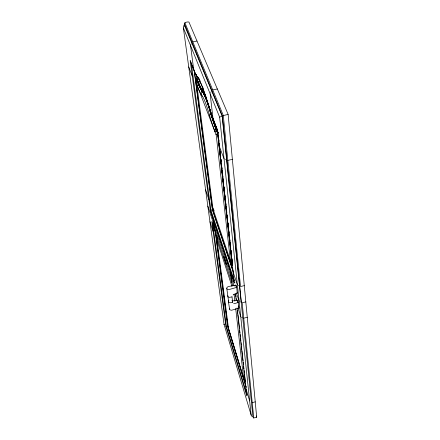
<?xml version="1.0" encoding="UTF-8"?>
<svg xmlns="http://www.w3.org/2000/svg" width="440" height="440" viewBox="0 0 440 440"><rect width="100%" height="100%" fill="white"/><g stroke="black" fill="none" stroke-linecap="round" stroke-linejoin="round"><path stroke-width="0.66" d="M232.062 264.402A15.125 14.999 -85.6 0 1 230.406 260.815L216.145 134.513L216.178 134.822L196.768 84.48A16.572 16.159 49.4 0 1 196.724 80.168M228.586 327.905A12.645 1.777 -12.7 0 0 228.481 328.152L228.531 328.328M197.406 76.819L196.73 80.168M224.174 324.17L224.103 324.533M190.806 44.424L191.301 43.857M251.136 415.041L219.643 117.178L222.151 116.094L252.896 416.609L251.834 416.284L251.202 415.289L224.032 324.291M228.762 300.57L228.355 301.103L229.686 309.76L231.512 310.261L238.953 308.127L238.343 302.456L237.595 300.179L233.635 300.861L232.711 300.608M216.056 134.607L216.145 134.513A18.024 2.58 -13.2 0 1 217.558 133.518M210.628 92.417L211.266 91.878M211.431 113.135L210.727 113.795A10.098 4.747 -16.2 0 0 209.688 115.819L210.243 117.645A113.575 14.933 79.4 0 0 214.484 130.433L215.078 132.083A9.62 7.431 -22.6 0 1 215.804 129.013L216.491 127.974A4.455 3.487 -21.6 0 0 216.651 127.743M233.145 294.987L233.998 294.261L237.325 293.277L236.693 287.386L235.934 285.093L228.03 286.589L226.71 287.881L228.723 302.28L230.577 302.781L232.661 302.286L231.985 296.758M241.362 302.484L222.305 115.808L228.129 114.395L256.69 417.252L253.699 418L253.055 417.302M217.564 133.518L218.014 133.298L215.595 127.023A105.287 14.042 79.4 0 1 211.602 115.077L210.177 110.33M228.129 114.395L188.92 22C186.291 21.698 182.958 22.699 184.652 25.867M238.343 302.456L234.526 303.617L233.629 303.474M222.151 116.094L184.404 25.08L183.519 26.026L183.337 27.627L224.037 324.352M236.693 287.386L228.987 289.564L227.09 289.064L226.787 288.497M194.084 69.922L212.405 209.737L211.162 210.117A7.051 0.281 -12.8 0 0 210.909 210.227L210.309 210.364L190.196 60.66L194.332 71.198A70.444 7.783 79.4 0 0 196.911 76.296L198.006 77.781M252.225 402.627L255.239 401.863M237.078 307.918L246.802 395.967L225.891 326.381L226.391 326.271A5.5 0.754 -12.8 0 0 226.611 326.387L227.711 326.403L246.114 387.156M246.24 387.288L227.827 326.53L228.811 326.293M243.716 318.164L247.269 317.312M245.812 301.906L242.165 302.775L253.77 417.995M232.029 296.895L229.416 297.363L228.058 296.89L227.684 295.708M234.993 282.722L234.322 282.876L210.309 210.364L234.344 282.97L217.454 130.064L212.273 116.875A76.368 9.801 79.2 0 1 208.703 106.183L207.554 102.328M244.282 285.643L240.526 286.523L223.289 115.407L184.899 22.781M194.304 70.483L212.514 209.66L213.708 209.396M227.821 160.369L232.375 159.385M212.724 89.914L217.338 88.968M192.803 41.855L196.994 41.025M242.088 317.339L241.472 317.185M225.495 159.577L224.989 159.467M238.59 285.687L238.167 285.56M240.273 301.923L239.866 301.802M196.895 76.208L198.402 78.425A79.112 8.795 78 0 1 202.07 86.257A79.013 8.767 78 0 1 206.415 98.698M232.067 264.396L232.524 264.979L232.26 262.598M199.364 80.338A4.087 3.663 -27.1 0 1 198.776 82.847L198.187 83.903A8.844 7.832 -28.5 0 0 197.659 87.082L198.132 88.204A104.357 11.759 79.6 0 0 201.273 94.556L202.329 96.085M199.826 80.251L200.073 80.619M184.377 23.832L222.305 115.808M183.398 27.973L219.643 117.178M206.338 97.988L206.019 97.196A58.157 6.705 78.1 0 0 203.346 91.707L202.021 89.809A96.135 11.033 79.6 0 1 199.084 83.991L197.043 78.876M194.343 71.264L190.196 60.66M217.443 130.081L212.284 116.941A76.533 9.823 79.2 0 1 208.703 106.227M218.125 132.627L215.837 126.698A104.577 13.992 79.4 0 1 213.054 118.575M197.005 78.996L199.034 84.084A96.294 11.044 79.6 0 0 201.971 89.914L203.297 91.812A58.031 6.688 78.1 0 1 205.964 97.29L206.613 98.934M218.048 132.677L215.771 126.781A104.753 14.003 79.4 0 1 212.19 116.155M196.972 79.129L198.985 84.178A96.459 11.055 79.6 0 0 201.927 90.019L203.253 91.916A57.904 6.666 78.1 0 1 205.909 97.383L206.558 99.017A57.838 6.65 78.1 0 1 206.943 100.05M217.921 132.594L215.71 126.858A104.929 14.014 79.4 0 1 211.728 114.95L211.228 113.317M196.939 79.255L198.935 84.266A96.618 11.066 79.6 0 0 201.883 90.118L203.203 92.015A57.778 6.65 78.1 0 1 205.854 97.471L206.498 99.105M218.091 133.265L215.65 126.94A105.105 14.031 79.4 0 1 211.668 115.016L210.678 111.733M196.906 79.382L198.886 84.359A96.784 11.077 79.6 0 0 201.834 90.217L203.159 92.12A57.651 6.628 78.1 0 1 205.805 97.564L206.443 99.187A57.585 6.606 78.1 0 1 209.22 107.239M196.873 79.514L198.841 84.447A96.949 11.088 79.6 0 0 201.79 90.321L203.115 92.224A57.525 6.606 78.1 0 1 205.75 97.653L206.393 99.275A57.453 6.589 78.1 0 1 209.566 108.603L211.475 115.203A105.65 14.075 79.4 0 0 215.479 127.182L217.861 133.375M217.938 133.337L215.534 127.105A105.468 14.058 79.4 0 1 211.541 115.143L211.03 113.493M196.84 79.64L198.792 84.541A97.119 11.099 79.6 0 0 201.751 90.425L203.071 92.323A57.392 6.589 78.1 0 1 205.7 97.746L206.338 99.358A57.327 6.567 78.1 0 1 209.506 108.669L210.32 111.359M196.812 79.772L198.748 84.634A97.284 11.11 79.6 0 0 201.707 90.525L203.027 92.428A57.261 6.567 78.1 0 1 205.651 97.84L206.288 99.446M217.784 133.408L215.424 127.27A105.837 14.086 79.4 0 1 211.415 115.269L209.446 108.735A57.195 6.551 78.1 0 0 206.288 99.451M196.785 79.904L198.704 84.722A97.455 11.121 79.6 0 0 201.669 90.629L202.989 92.532A57.129 6.551 78.1 0 1 205.601 97.933L206.234 99.534A57.063 6.529 78.1 0 1 209.385 108.801L211.354 115.33A106.024 14.102 79.4 0 0 215.369 127.353L217.707 133.447L232.216 264.6M188.744 66.952L192.274 76.131M219.241 146.234L224.032 158.697M228.476 328.158L243.656 378.219A13.525 13.244 -58.6 0 0 245.322 381.409L244.563 374.484M231.957 263.175L232.601 265.078M231.897 263.12L232.524 264.979M231.831 263.071L232.579 265.375M213.472 208.972L214.121 210.892M231.457 262.339L232.293 264.693M231.402 262.295L232.139 264.501L217.635 133.48L215.314 127.441A106.211 14.119 79.4 0 1 211.299 115.401M212.927 208.714L230.269 260.381M212.514 209.66L233.393 271.964M212.405 209.737L233.481 272.685M205.585 189.805L208.846 199.546M233.151 272.184L237.364 284.774M234.355 280.803L210.909 210.227L191.312 63.294M236.951 292.144L237.325 293.277M207.829 206.151L234.152 286.055M236.506 293.205L239.08 301.004M223.63 256.135L226.407 264.578M225.902 326.387L211.816 221.524L232.821 285.643M217.151 236.929A14.674 14.575 85.1 0 0 217.091 240.537L231.957 286.391M238.244 305.943L238.436 306.548M238.733 307.456L238.953 308.127M209.968 221.76L213.169 231.611M238.04 308.198L240.702 316.399M232.029 300.229L232.683 302.28M206.982 100.513L206.415 98.654A79.129 8.778 78 0 0 202.059 86.191A79.228 8.806 78 0 0 198.385 78.342M211.294 113.256L211.794 114.884M209.831 108.922L210.106 109.819M209.764 108.988L210.04 109.879M206.982 100.463L208.126 104.275M209.33 108.867L211.294 115.396M256.295 415.954L256.69 417.252M244.987 380.286L245.328 381.409M196.845 84.97L213.021 209.121M210.309 110.209L210.584 111.128M210.243 110.27L210.518 111.183M246.032 388.971L249.64 400.923M247.126 395.125L226.391 326.271L212.591 222.816M209.688 115.819L208.659 112.343A51.486 5.819 78.1 0 0 205.469 102.79L204.936 101.409A51.541 5.83 78.1 0 0 202.329 96.074M184.641 25.009L184.822 26.367M215.21 230.995L227.711 326.403M190.553 45.579L193.71 69.614M213.472 219.945L214.929 231.022M196.911 81.219L196.757 80.036L198.66 84.816A97.625 11.132 79.6 0 0 201.625 90.734L202.945 92.637A56.997 6.529 78.1 0 1 205.557 98.026L206.184 99.622A56.931 6.512 78.1 0 1 209.33 108.862M217.124 240.906L228.459 328.02M215.32 230.912L227.827 326.53M196.279 74.333L196.972 79.695M229.317 308.583L229.389 309.199M210.166 93.847L213.021 118.778M230.522 271.425L231.787 282.491M234.097 294.277L234.867 301.076M235.708 308.555L243.546 377.9M218.284 135.025L218.477 136.785M218.779 139.508L218.928 140.866M219.153 142.906L219.379 144.947M219.599 146.988L219.753 148.352M220.049 151.069L220.198 152.433M220.501 155.155L220.649 156.514M220.952 159.236L221.1 160.595M221.397 163.317L221.546 164.676M221.771 166.716L221.997 168.757M222.222 170.797L222.448 172.843M222.673 174.884L222.899 176.924M223.119 178.965L223.273 180.323M223.57 183.046L223.718 184.404M223.944 186.445L224.169 188.485M224.395 190.526L224.62 192.572M224.846 194.612L225.066 196.653M225.291 198.693L225.517 200.734M225.742 202.774L225.968 204.815M226.193 206.855L226.413 208.896M226.639 210.936L226.787 212.3M227.09 215.017L227.238 216.381M227.541 219.098L227.689 220.462M227.992 222.541L228.14 224.543M228.36 226.584L228.586 228.624M228.811 230.665L229.037 232.705M229.262 234.746L229.488 236.786M229.708 238.827L229.933 240.873M230.159 242.913L230.307 244.272M230.532 246.312L230.758 248.353M230.984 250.393L231.209 252.434M231.435 254.474L231.655 256.514M231.88 258.555L232.106 260.601M232.331 262.642L232.535 264.468M218.202 135.025L218.394 136.746M218.691 139.469L218.917 141.51M219.142 143.55L219.368 145.59M219.516 146.949L219.819 149.672M219.967 151.03L220.193 153.071M220.418 155.111L220.638 157.152M220.864 159.198L221.089 161.238M221.315 163.279L221.54 165.319M221.689 166.678L221.991 169.4M222.139 170.759L222.442 173.481M222.591 174.84L222.888 177.562M223.042 178.921L223.262 180.966M223.487 183.007L223.713 185.048M223.938 187.088L224.164 189.129M224.312 190.487L224.615 193.21M224.763 194.568L225.06 197.291M225.214 198.649L225.511 201.372M225.665 202.736L225.962 205.453M226.111 206.816L226.413 209.534M226.562 210.898L226.787 212.938M227.013 214.979L227.238 217.019M227.464 219.06L227.684 221.1M227.909 223.141L228.135 225.181M228.289 226.545L228.586 229.262M228.734 230.626L229.037 233.343M229.185 234.707L229.488 237.43M229.636 238.788L229.933 241.511M230.087 242.869L230.307 244.91M230.532 246.95L230.758 248.99M230.912 250.355L231.209 253.072M231.358 254.436L231.66 257.158M231.809 258.517L232.111 261.239M235.725 294.327L236.027 297.044M236.176 298.402L236.401 300.438M237.523 310.629L237.826 313.346M237.974 314.705L239.547 328.972M239.696 330.33L239.993 333.047M240.147 334.406L240.444 337.123M240.592 338.481L240.895 341.198M241.043 342.557L241.34 345.274M241.494 346.632L241.791 349.349M241.94 350.708L243.067 360.894M243.216 362.252L243.513 364.969M243.667 366.327L243.964 369.05M244.112 370.409L244.415 373.125M218.157 135.361L218.455 138.067M218.609 139.425L218.906 142.148M219.054 143.506L220.632 157.795M220.781 159.154L221.084 161.876M221.232 163.235L221.535 165.957M221.683 167.316L223.707 185.686M223.861 187.044L226.787 213.576M226.936 214.935L227.233 217.657M227.387 219.016L227.684 221.738M227.838 223.102L230.313 245.548M230.461 246.912L232.111 261.877M232.188 262.554L232.447 264.886M235.51 293.843L236.242 300.471M237.595 300.179L237.87 302.698M235.934 285.093L236.148 287.062M206.503 99.11A57.712 6.628 78.1 0 1 208.065 103.477M208.472 104.671A57.712 6.628 78.1 0 1 208.874 105.903M207.334 101.123A57.838 6.65 78.1 0 1 207.73 102.24M196.895 76.219A70.29 7.766 79.4 0 1 194.332 71.187M201.657 95.161A9.944 9.592 -83.9 0 1 201.938 91.383L202.461 90.139A4.565 4.405 -89.6 0 0 202.906 87.478M199.601 79.893A78.749 8.96 79.5 0 1 199.375 79.508M199.139 79.096A78.749 8.96 79.5 0 1 198.902 78.661M199.073 78.793A4.923 4.719 89.5 0 1 198.841 78.551M198.632 78.293A4.923 4.719 89.5 0 1 198.435 78.017M198.259 77.732A4.923 4.719 89.5 0 1 197.967 77.116M213.153 208.989A14.003 0.572 -12.8 0 1 212.96 208.929"/></g></svg>
